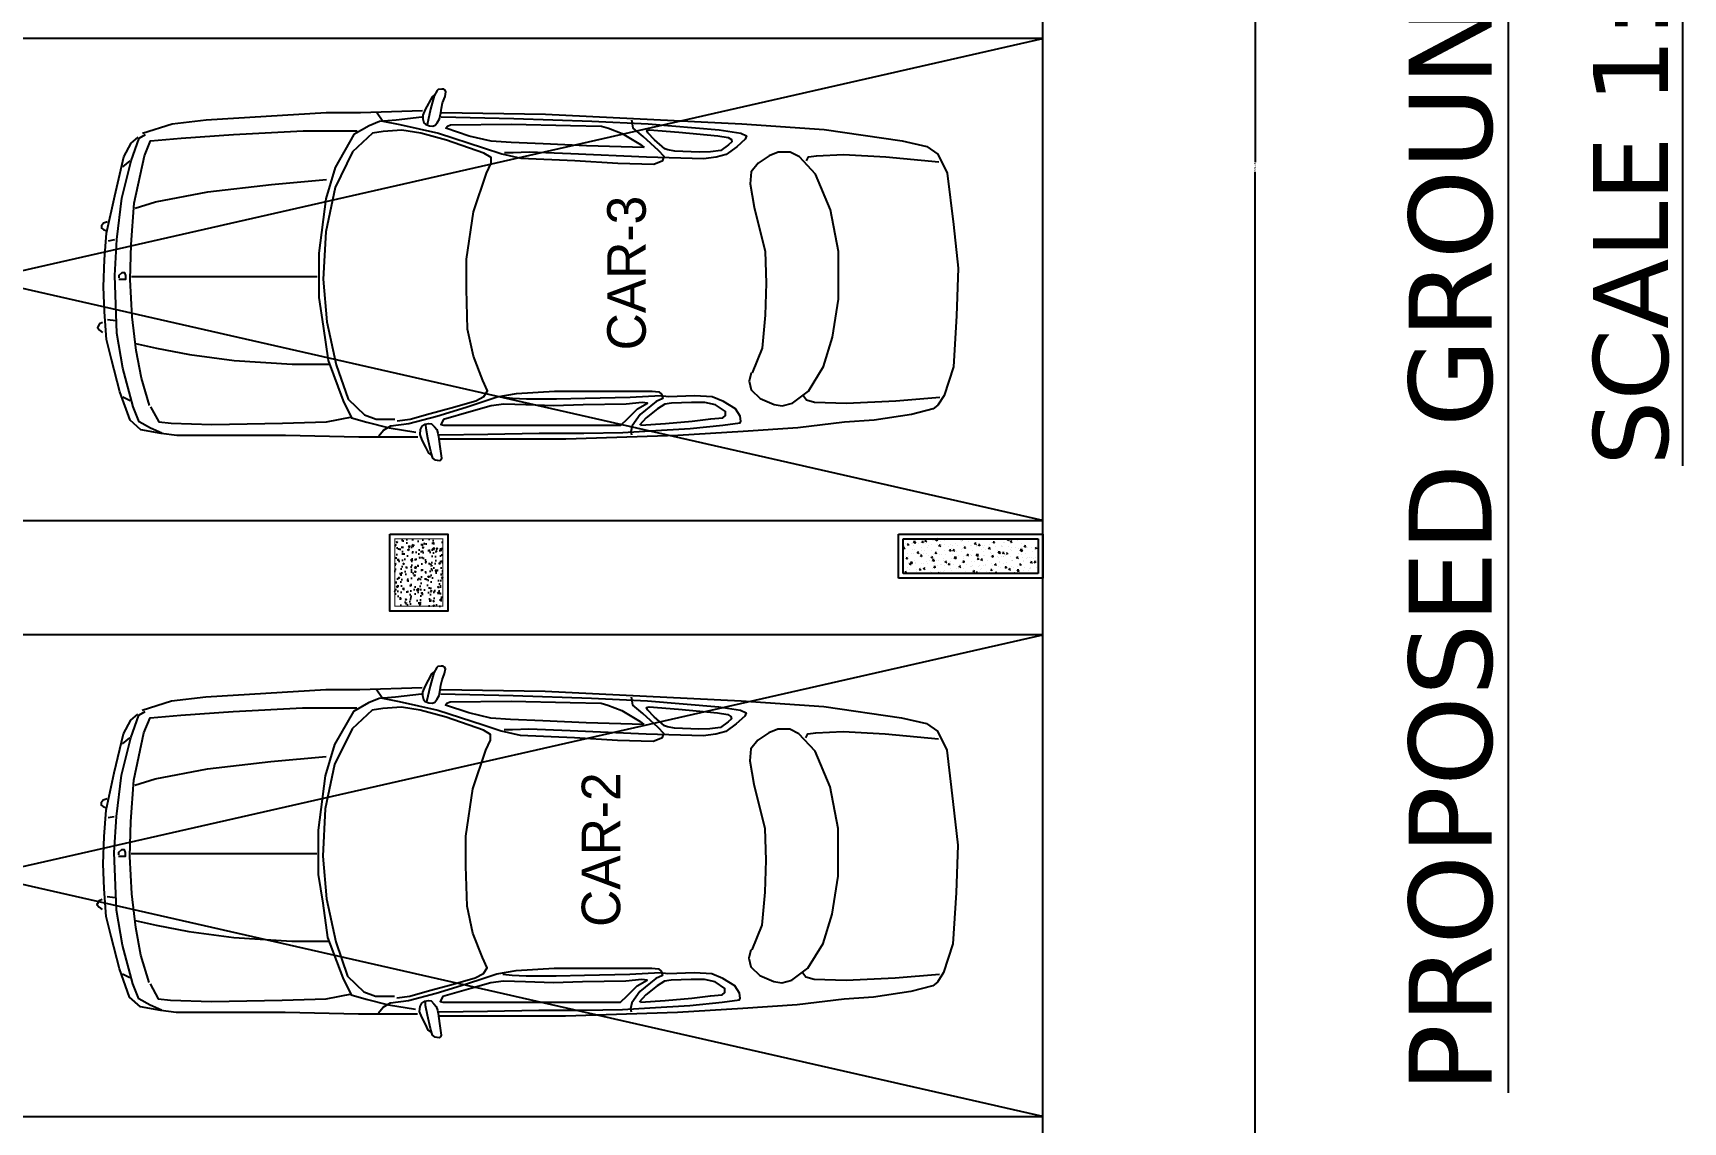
# Model space of a CAD drawing. Header units: inches. Extents: x 182687 to 187672, y -88924 to -84846.
# Drawn here: x 182950.4 to 183285.3, y -87737.4 to -87516.2 of the extents above; entities that cross this region are included whole.
import ezdxf
from ezdxf.enums import TextEntityAlignment as Align

# ---------------------------------------------------------------- set-up
doc = ezdxf.new("R2010")
doc.units = ezdxf.units.IN
doc.header["$MEASUREMENT"] = 0
doc.header["$PDMODE"] = 97
doc.styles.add('DimText', font='arial.ttf')
doc.styles.add('HemBha', font='GOTHIC.TTF')
doc.styles.get("Standard").update_dxf_attribs({"font": 'arial.ttf'})
doc.dimstyles.new('RECORDED', dxfattribs={"dimtxt": 0.23, "dimasz": 0.2, "dimexe": 0.15, "dimexo": 0.3, "dimgap": 0.15, "dimtad": 0, "dimrnd": 0.005, "dimzin": 0, "dimdsep": 46, "dimtxsty": 'DimText', "dimblk1": 'ARCHTICK', "dimblk2": 'ARCHTICK', "dimsah": 1, "dimcen": 0.2, "dimdle": 0.1, "dimadec": 0, "dimazin": 0, "dimtfac": 1, "dimtofl": 0, "dimtmove": 0, "dimatfit": 3, "dimfxl": 300, "dimtolj": 1, "dimtzin": 0, "dimarcsym": 0})

# ---------------------------------------------------------------- blocks, each defined once
blk = doc.blocks.new('CHDE03PL')
at = {"color": 0, "linetype": 'ByBlock'}
for points in [[(-1.7592, 0.9782), (-1.7431, 0.9665), (-1.7279, 0.9349), (-1.7086, 0.8964), (-1.6964, 0.8673), (-1.6991, 0.8405), (-1.7077, 0.8219), (-1.725, 0.8114), (-1.744, 0.8067), (-1.7583, 0.8092), (-1.7735, 0.8245), (-1.786, 0.8405), (-1.7928, 0.8594), (-1.7955, 0.8779), (-1.8032, 0.9313), (-1.8118, 0.9931), (-1.8089, 1.0025), (-1.8032, 1.0072), (-1.7907, 1.0061), (-1.7794, 1.0036), (-1.766, 0.9931), (-1.7621, 0.9825), (-1.7544, 0.9582), (-1.7392, 0.8859), (-1.7288, 0.8346), (-1.7279, 0.8125)], [(-1.8107, -0.8633), (-2.3707, -0.8532), (-3.4234, -0.8019), (-3.8665, -0.7714), (-4.2843, -0.7104), (-4.4179, -0.6795), (-4.4765, -0.6388), (-4.5265, -0.5367), (-4.5598, -0.2613), (-4.5851, -0.0265), (-4.5768, 0.2286), (-4.5598, 0.504), (-4.5098, 0.657), (-4.4765, 0.7082), (-4.4512, 0.7285), (-4.3343, 0.7591), (-4.1337, 0.7896), (-3.9751, 0.8001), (-3.7243, 0.8306), (-3.4318, 0.851), (-3.0809, 0.8713), (-2.4793, 0.8917), (-1.9362, 0.8917), (-1.8023, 0.8917)], [(-1.8005, 0.8688), (-2.0612, 0.8644), (-2.3361, 0.8601), (-2.5754, 0.8601), (-2.7861, 0.8557), (-2.9325, 0.847), (-3.1467, 0.8339), (-3.3217, 0.8165), (-3.4145, 0.8034), (-3.4181, 0.7947), (-3.4145, 0.7685), (-3.3895, 0.7293), (-3.3252, 0.69), (-3.2645, 0.6639), (-3.1717, 0.6595), (-3.0289, 0.6639), (-2.9896, 0.6595), (-2.8253, 0.6682), (-2.5825, 0.6726), (-2.429, 0.6769), (-2.2683, 0.6769), (-2.1933, 0.6726), (-2.1433, 0.6682)], [(-2.8825, 0.8165), (-3.0146, 0.8078), (-3.1574, 0.7947), (-3.2574, 0.7816), (-3.3217, 0.7772), (-3.3359, 0.7641), (-3.3359, 0.7423), (-3.2824, 0.7075), (-3.2252, 0.6944), (-3.1538, 0.6944), (-3.0467, 0.6987), (-3.011, 0.7031), (-2.9717, 0.7293), (-2.911, 0.7772), (-2.8753, 0.8165)], [(-1.4756, 0.8732), (-1.5006, 0.8426), (-1.5399, 0.8208), (-1.6363, 0.8078), (-1.7863, 0.7685), (-1.9434, 0.7205), (-2.0469, 0.6857), (-2.1112, 0.6639), (-2.2147, 0.6464), (-2.4183, 0.6333), (-2.7682, 0.6333), (-2.9432, 0.6333), (-2.9789, 0.6377), (-2.9932, 0.6508), (-3.0003, 0.6726), (-2.9646, 0.69), (-2.8789, 0.7598), (-2.836, 0.8208), (-2.8289, 0.8514), (-2.8325, 0.8688)], [(-2.7753, 0.8165), (-2.811, 0.7816), (-2.8646, 0.7293), (-2.9182, 0.6987), (-2.8896, 0.6944), (-2.8039, 0.7031), (-2.5718, 0.7075), (-2.4147, 0.7118), (-2.2647, 0.7075), (-2.1469, 0.7031), (-2.079, 0.7118), (-1.9719, 0.7423), (-1.822, 0.786), (-1.8077, 0.8121), (-1.822, 0.8165), (-1.8827, 0.8165), (-2.0826, 0.8165), (-2.4397, 0.8165), (-2.6789, 0.8165), (-2.7753, 0.8165)], [(-1.7062, -0.8368), (-1.5678, -0.8216), (-1.4798, -0.8139), (-1.4229, -0.7907), (-1.3411, -0.7445), (-1.2405, -0.5679), (-1.1902, -0.3986), (-1.1524, -0.1068), (-1.1524, 0.1315), (-1.1774, 0.2852), (-1.2027, 0.4698), (-1.2846, 0.6849), (-1.3286, 0.7772), (-1.4104, 0.8001), (-1.5301, 0.831), (-1.6747, 0.8539)], [(-1.6854, 0.8815), (-1.3679, 0.8815), (-0.9751, 0.8713), (-0.4987, 0.8713), (-0.3901, 0.8713), (-0.3068, 0.8612), (-0.1979, 0.8408), (-0.1396, 0.7896), (-0.0851, 0.6377), (-0.0411, 0.4633), (-0.0137, 0.3557), (-0.0027, 0.2082), (0.0027, 0.0738), (-0.0027, -0.0738), (-0.0137, -0.2147), (-0.0577, -0.416), (-0.1071, -0.6239), (-0.1455, -0.6977), (-0.1839, -0.7311)], [(-0.25, 0.718), (-0.294, 0.7987), (-0.3597, 0.8052), (-0.5796, 0.8121), (-0.9587, 0.8052), (-1.195, 0.7987), (-1.3325, 0.7718)], [(-0.3104, 0.859), (-0.25, 0.8321), (-0.1895, 0.7987), (-0.1565, 0.718), (-0.1015, 0.5102), (-0.0687, 0.3223), (-0.0577, 0.0134), (-0.0687, -0.181), (-0.0961, -0.4026), (-0.1455, -0.6039), (-0.1895, -0.7245), (-0.2226, -0.7445)], [(-3.4743, 0.5345), (-3.4636, 0.5807), (-3.4743, 0.6268), (-3.5228, 0.6729), (-3.5984, 0.7056), (-3.6412, 0.7122), (-3.6954, 0.6991), (-3.7814, 0.6333), (-3.8623, 0.5018), (-3.9108, 0.3437), (-3.9433, 0.1395), (-3.9433, -0.117), (-3.9001, -0.3408), (-3.8192, -0.5316), (-3.7329, -0.6239), (-3.6844, -0.6501), (-3.6198, -0.6501), (-3.5713, -0.6304), (-3.5121, -0.5908), (-3.4743, -0.5447), (-3.469, -0.4789), (-3.4904, -0.3539), (-3.5496, -0.117), (-3.5552, 0.0541), (-3.5496, 0.2253), (-3.5335, 0.403), (-3.4797, 0.5345)], [(-1.5741, 0.7925), (-1.6434, 0.7849), (-1.7502, 0.754), (-1.8636, 0.7235), (-1.9957, 0.6849), (-2.0398, 0.6617), (-2.0588, 0.6312), (-2.0335, 0.5774), (-1.9832, 0.4466), (-1.9517, 0.3005), (-1.9454, 0.0854), (-1.9454, -0.0759), (-1.9832, -0.3296), (-2.0526, -0.537), (-2.0776, -0.5908), (-2.0776, -0.6217), (-2.0398, -0.6446), (-1.8383, -0.714), (-1.7, -0.7522), (-1.5994, -0.7678), (-1.4985, -0.7598), (-1.442, -0.7522), (-1.3349, -0.6522), (-1.2405, -0.4604), (-1.1902, -0.222), (-1.1774, 0.0316), (-1.1965, 0.2623), (-1.2468, 0.4927), (-1.3099, 0.6773), (-1.3979, 0.7616), (-1.4607, 0.7849), (-1.5301, 0.7849), (-1.5616, 0.7849)], [(-0.2446, 0.7115), (-0.2006, 0.5636), (-0.1732, 0.416), (-0.1512, 0.2351), (-0.1402, 0.0338), (-0.1455, -0.1541), (-0.1622, -0.3757), (-0.2169, -0.6304), (-0.25, -0.7111), (-0.4148, -0.7245), (-0.6951, -0.7445), (-1.0688, -0.7649), (-1.2941, -0.7649), (-1.3598, -0.7649)], [(-3.7546, 0.6595), (-3.7707, 0.6795), (-3.8138, 0.6926), (-3.9864, 0.6991), (-4.2503, 0.686), (-4.4875, 0.666)], [(-0.1015, 0.6642), (-0.1402, 0.6846)], [(-0.1693, 0.3775), (-0.2818, 0.4037), (-0.4585, 0.4364), (-0.6996, 0.4691), (-1.0102, 0.4887), (-1.2137, 0.4887)], [(0.008, 0.2656), (0.0244, 0.2722), (0.0354, 0.2921), (0.0244, 0.3056), (0.008, 0.319)], [(-0.019, 0.2485), (-0.0631, 0.2551)], [(-0.1479, 0.0178), (-1.1441, 0.0178)], [(-0.0794, 0.0323), (-0.1068, 0.0323), (-0.1178, 0.0323), (-0.1178, 0.012), (-0.1125, -0.0015), (-0.0961, -0.0015), (-0.0794, 0.012), (-0.0794, 0.0254)], [(-0.0247, -0.1744), (-0.0577, -0.181)], [(-0.019, -0.2751), (0.0027, -0.2682), (0.0137, -0.2547), (0.0137, -0.2413), (0.0027, -0.2347), (-0.0137, -0.2278)], [(-0.1675, -0.3488), (-0.2773, -0.3823), (-0.5576, -0.436), (-0.8983, -0.4764), (-1.195, -0.5033)], [(-3.7707, -0.6039), (-3.7814, -0.6239), (-3.8245, -0.6304), (-3.97, -0.637), (-4.1965, -0.6239), (-4.4821, -0.5974)], [(-1.8104, -0.8394), (-2.1996, -0.8303), (-2.6185, -0.8165), (-2.9208, -0.8027), (-3.3023, -0.7703), (-3.4193, -0.7518), (-3.4496, -0.738), (-3.4419, -0.7195), (-3.3966, -0.678), (-3.3401, -0.6366), (-3.2871, -0.6228), (-3.219, -0.6134), (-2.9131, -0.6228), (-2.5055, -0.641), (-2.2826, -0.6504), (-2.1957, -0.6457), (-2.1505, -0.6457)], [(-1.4631, -0.867), (-1.497, -0.8165), (-1.5875, -0.7979), (-1.7952, -0.7518), (-2.0371, -0.6733), (-2.1353, -0.641), (-2.2371, -0.6181), (-2.5281, -0.6043), (-2.7584, -0.5905), (-2.9509, -0.5857), (-3, -0.6043), (-3.0077, -0.6272), (-2.9774, -0.6595), (-2.8944, -0.7333), (-2.8414, -0.7794), (-2.8378, -0.8027), (-2.834, -0.8208)], [(-0.1015, -0.5701), (-0.1402, -0.6039)], [(-1.7741, -0.9571), (-1.761, -0.9473), (-1.7238, -0.8782), (-1.7113, -0.8492), (-1.7122, -0.8296), (-1.7166, -0.8081), (-1.7273, -0.7983), (-1.7467, -0.7907), (-1.766, -0.7885), (-1.7785, -0.7939), (-1.7892, -0.8081), (-1.8014, -0.8296), (-1.8077, -0.8601), (-1.8112, -0.8859), (-1.8175, -0.9139), (-1.8306, -0.9495), (-1.8359, -0.9734), (-1.8306, -0.9833), (-1.8237, -0.9883), (-1.813, -0.9883), (-1.7946, -0.9862), (-1.7883, -0.98), (-1.7732, -0.9516), (-1.7529, -0.8804), (-1.7342, -0.7961)], [(-0.2065, -0.7511), (-0.3651, -0.8019), (-0.549, -0.8227), (-1.1923, -0.8633), (-1.3762, -0.8633), (-1.7104, -0.8735)]]:
    blk.add_lwpolyline(points, dxfattribs=at)
for points in [[(-3.0107, -0.6679), (-2.9554, -0.7158), (-2.9194, -0.7536), (-2.9146, -0.7656), (-2.9292, -0.7696), (-3.0857, -0.7576), (-3.2961, -0.7376), (-3.3514, -0.7278), (-3.3678, -0.7176), (-3.3711, -0.7056), (-3.3529, -0.6897), (-3.3121, -0.658), (-3.2553, -0.6519), (-3.1949, -0.6501), (-3.0646, -0.6559), (-3.0271, -0.662)], [(-2.8997, -0.674), (-2.59, -0.6838), (-2.3576, -0.6944), (-2.185, -0.7017), (-2.0788, -0.7086), (-1.9612, -0.7365), (-1.8348, -0.7787), (-1.8434, -0.7892), (-1.8606, -0.7961), (-2.188, -0.7998), (-2.504, -0.7929), (-2.6706, -0.7892), (-2.7078, -0.7787), (-2.7825, -0.7507), (-2.8801, -0.6911)]]:
    blk.add_lwpolyline(points, close=True, dxfattribs=at)
blk = doc.blocks.new('_ArchTick')
at = {"color": 0, "linetype": 'ByBlock', "const_width": 0.15}
blk.add_lwpolyline([(-0.5, -0.5), (0.5, 0.5)], dxfattribs=at)
blk = doc.blocks.new('*D33')
at = {"color": 0, "lineweight": -2, "transparency": 16777216}
for p, q in [((183149.83, -87162.7), (183198.59, -87162.7)), ((183198.44, -87162.6), (183198.44, -87542.46)), ((183198.44, -87924.28), (183198.44, -87544.42)), ((183155.7, -87924.18), (183198.59, -87924.18))]:
    blk.add_line(p, q, dxfattribs=at)
at = {"layer": 'Defpoints', "color": 0, "transparency": 16777216}
for p in [(183149.53, -87162.7), (183155.4, -87924.18), (183198.44, -87924.18)]:
    blk.add_point(p, dxfattribs=at)
at = {"color": 0, "lineweight": -2, "transparency": 16777216, "xscale": 0.2000000029802322, "yscale": 0.2000000029802322, "zscale": 0.2000000029802322}
for p, rotation in [((183198.44, -87162.7), 90), ((183198.44, -87924.18), 270)]:
    blk.add_blockref('_ArchTick', p, dxfattribs=dict(at, rotation=rotation))
at = {"color": 0, "transparency": 16777216, "insert": (183198.44, -87543.44), "char_height": 0.23, "attachment_point": 5, "rotation": 90, "style": 'DimText'}
blk.add_mtext('\\A1;{\\H1.7391x;761.48}', dxfattribs=at)

msp = doc.modelspace()

# ---------------------------------------------------------------- hatches: boundary and pattern name
h = msp.add_hatch()
h.set_pattern_fill('AR-CONC', color=256, scale=0.391304, style=0)
h.set_pattern_definition([(50, (182756.4782, -87443.4463), (2.80667, -0.245552), [0.293478, -3.22826]), (355, (182756.4782, -87443.4463), (-0.54294, 2.94336), [0.234783, -2.582609]), (100.4514, (182756.712, -87443.4667), (2.26373, 2.697809), [0.249418, -2.7436]), (46.1842, (182756.4782, -87442.6637), (4.17616, -0.647684), [0.44022, -4.84239]), (96.6356, (182756.8262, -87442.7176), (3.657373, 3.81177), [0.37413, -4.1154]), (351.1842, (182756.478, -87442.6637), (3.657373, 3.81177), [0.352174, -3.873913]), (21, (182756.8695, -87442.8593), (2.335723, -1.575465), [0.293478, -3.22826]), (326, (182756.8695, -87442.8593), (0.952103, 2.837544), [0.234783, -2.582609]), (71.4514, (182757.0642, -87442.9906), (3.287827, 1.262078), [0.249418, -2.7436]), (37.5, (182756.4782, -87443.4463), (0.047582, 1.302628), [0, -2.551304, 0, -2.621739, 0, -2.592391]), (7.5, (182756.4782, -87443.4463), (1.0294025, 1.54335), [0, -1.4947826, 0, -2.492609, 0, -0.9880435]), (327.5, (182755.6056, -87443.4463), (2.0888704, -0.0882582), [0, -0.978261, 0, -3.052174, 0, -4.05]), (317.5, (182755.2143, -87443.4463), (2.282033, 0.391715), [0, -1.271739, 0, -2.026957, 0, -2.876087])])
h.paths.add_polyline_path([(183023.82, -87618.965), (183033.602, -87618.965), (183033.602, -87632.661), (183023.82, -87632.661)])

# ---------------------------------------------------------------- linework, layer by layer
for p, q in [((183126.048, -87626.987), (183126.048, -87617.987)), ((183126.048, -87617.987), (183155.396, -87617.987)), ((183127.026, -87626.009), (183127.026, -87618.965)), ((183127.026, -87618.965), (183154.417, -87618.965)), ((183154.417, -87618.965), (183154.417, -87626.009)), ((183155.396, -87617.987), (183155.396, -87626.987)), ((183155.396, -87626.987), (183126.048, -87626.987)), ((183154.417, -87626.009), (183127.026, -87626.009))]:
    msp.add_line(p, q)
at = {"linetype": 'Continuous'}
for p, q in [((183127.168, -87620.317), (183127.168, -87620.317)), ((183127.25, -87620.355), (183127.25, -87620.355)), ((183127.57, -87619.842), (183127.57, -87619.842)), ((183127.614, -87619.202), (183127.614, -87619.202)), ((183127.743, -87620.182), (183127.743, -87620.182)), ((183128.113, -87620.068), (183127.868, -87620.114)), ((183128.092, -87620.302), (183127.868, -87620.114)), ((183128.092, -87620.302), (183128.113, -87620.068)), ((183128.802, -87619.87), (183128.802, -87619.87)), ((183128.873, -87619.889), (183128.873, -87619.889)), ((183129.495, -87619.554), (183129.123, -87619.598)), ((183129.441, -87619.902), (183129.123, -87619.597)), ((183129.157, -87620.232), (183129.157, -87620.232)), ((183129.441, -87619.902), (183129.495, -87619.554)), ((183130.176, -87619.937), (183130.176, -87619.937)), ((183130.505, -87619.779), (183130.505, -87619.779)), ((183131.056, -87619.525), (183130.811, -87619.571)), ((183131.036, -87619.759), (183130.811, -87619.571)), ((183130.872, -87618.984), (183130.872, -87618.984)), ((183131.036, -87619.759), (183131.056, -87619.525)), ((183131.327, -87619.807), (183131.327, -87619.807)), ((183131.478, -87619.984), (183131.478, -87619.984)), ((183131.606, -87619.59), (183131.501, -87619.316)), ((183131.738, -87619.396), (183131.501, -87619.316)), ((183131.606, -87619.59), (183131.738, -87619.396)), ((183132.123, -87620.329), (183132.123, -87620.329)), ((183132.781, -87620.032), (183132.781, -87620.032)), ((183132.879, -87619.322), (183132.879, -87619.322)), ((183133.267, -87619.366), (183133.267, -87619.366)), ((183133.955, -87619.035), (183133.583, -87619.079)), ((183133.9, -87619.383), (183133.583, -87619.079)), ((183134, -87618.982), (183133.754, -87619.028)), ((183133.979, -87619.216), (183133.754, -87619.028)), ((183133.901, -87619.384), (183133.955, -87619.035)), ((183133.979, -87619.216), (183134, -87618.982)), ((183134.083, -87620.08), (183134.083, -87620.08)), ((183134.444, -87620.542), (183134.339, -87620.268)), ((183134.575, -87620.348), (183134.339, -87620.268)), ((183134.444, -87620.542), (183134.575, -87620.348)), ((183134.681, -87619.416), (183134.681, -87619.416)), ((183134.81, -87620.396), (183134.81, -87620.396)), ((183134.878, -87620.084), (183134.878, -87620.084)), ((183135.386, -87620.127), (183135.386, -87620.127)), ((183135.404, -87619.259), (183135.404, -87619.259)), ((183135.827, -87618.996), (183135.827, -87618.996)), ((183136.224, -87620.446), (183136.224, -87620.446)), ((183136.689, -87620.175), (183136.689, -87620.175)), ((183137.078, -87620.34), (183137.078, -87620.34)), ((183137.573, -87619.993), (183137.573, -87619.993)), ((183137.991, -87620.222), (183137.991, -87620.222)), ((183138.857, -87619.159), (183138.783, -87618.965)), ((183138.857, -87619.159), (183138.987, -87618.965)), ((183138.955, -87619.535), (183138.955, -87619.535)), ((183139.294, -87620.27), (183139.294, -87620.27)), ((183140.334, -87619.581), (183140.334, -87619.581)), ((183140.597, -87620.317), (183140.597, -87620.317)), ((183140.782, -87619.007), (183140.782, -87619.007)), ((183140.944, -87620.314), (183140.944, -87620.314)), ((183141.694, -87620.111), (183141.589, -87619.837)), ((183141.826, -87619.916), (183141.589, -87619.837)), ((183141.694, -87620.111), (183141.826, -87619.916)), ((183141.748, -87619.63), (183141.748, -87619.63)), ((183141.899, -87620.365), (183141.899, -87620.365)), ((183142.033, -87620.352), (183142.033, -87620.352)), ((183142.584, -87620.16), (183142.339, -87620.206)), ((183142.564, -87620.394), (183142.339, -87620.206)), ((183142.564, -87620.394), (183142.584, -87620.16)), ((183143.032, -87618.987), (183143.032, -87618.987)), ((183143.097, -87619.178), (183143.097, -87619.178)), ((183143.202, -87620.413), (183143.202, -87620.413)), ((183143.47, -87620.251), (183143.47, -87620.251)), ((183144.505, -87620.46), (183144.505, -87620.46)), ((183144.64, -87620.207), (183144.64, -87620.207)), ((183145.021, -87619.765), (183145.021, -87619.765)), ((183145.527, -87619.617), (183145.282, -87619.663)), ((183145.507, -87619.851), (183145.282, -87619.663)), ((183145.507, -87619.851), (183145.527, -87619.617)), ((183145.737, -87619.019), (183145.737, -87619.019)), ((183146.988, -87620.363), (183146.988, -87620.363)), ((183147.401, -87619.795), (183147.401, -87619.795)), ((183147.546, -87619.702), (183147.546, -87619.702)), ((183148.471, -87619.074), (183148.226, -87619.12)), ((183148.45, -87619.308), (183148.226, -87619.12)), ((183148.45, -87619.308), (183148.471, -87619.074)), ((183148.816, -87619.845), (183148.816, -87619.845)), ((183148.945, -87619.679), (183148.84, -87619.405)), ((183149.076, -87619.485), (183148.84, -87619.405)), ((183148.945, -87619.679), (183149.076, -87619.485)), ((183149.098, -87619.217), (183149.098, -87619.217)), ((183150.164, -87619.392), (183150.164, -87619.392)), ((183150.692, -87619.031), (183150.692, -87619.031)), ((183151.098, -87619.979), (183151.098, -87619.979)), ((183151.623, -87619.154), (183151.623, -87619.154)), ((183151.783, -87620.631), (183151.677, -87620.357)), ((183151.914, -87620.437), (183151.677, -87620.357)), ((183151.707, -87620.421), (183151.707, -87620.421)), ((183151.783, -87620.631), (183151.914, -87620.437)), ((183151.943, -87620.375), (183151.943, -87620.375)), ((183152.925, -87618.98), (183152.925, -87618.98)), ((183154.34, -87619.029), (183154.34, -87619.029)), ((183127.193, -87620.974), (183127.088, -87620.7)), ((183127.325, -87620.779), (183127.088, -87620.7)), ((183127.162, -87622.444), (183127.162, -87622.444)), ((183127.193, -87620.974), (183127.325, -87620.779)), ((183127.56, -87622.599), (183127.56, -87622.599)), ((183127.867, -87622.875), (183127.622, -87622.92)), ((183127.847, -87623.109), (183127.622, -87622.92)), ((183127.847, -87623.109), (183127.867, -87622.875)), ((183127.864, -87621.874), (183127.864, -87621.874)), ((183128.068, -87622.653), (183128.068, -87622.653)), ((183128.114, -87623.85), (183128.114, -87623.85)), ((183128.847, -87623.73), (183128.476, -87623.774)), ((183128.793, -87624.078), (183128.476, -87623.774)), ((183128.714, -87621.959), (183128.714, -87621.959)), ((183128.793, -87624.078), (183128.847, -87623.73)), ((183128.929, -87621.105), (183128.929, -87621.105)), ((183129.166, -87621.922), (183129.166, -87621.922)), ((183129.286, -87621.211), (183129.286, -87621.211)), ((183129.321, -87623.387), (183129.321, -87623.387)), ((183129.611, -87623.682), (183129.611, -87623.682)), ((183130.031, -87621.926), (183129.926, -87621.652)), ((183130.162, -87621.731), (183129.926, -87621.652)), ((183130.031, -87621.926), (183130.162, -87621.731)), ((183130.469, -87621.969), (183130.469, -87621.969)), ((183130.811, -87622.332), (183130.565, -87622.377)), ((183130.79, -87622.566), (183130.565, -87622.377)), ((183130.7, -87621.261), (183130.7, -87621.261)), ((183130.713, -87622.721), (183130.713, -87622.721)), ((183130.79, -87622.566), (183130.811, -87622.332)), ((183130.802, -87620.632), (183130.802, -87620.632)), ((183130.829, -87622.241), (183130.829, -87622.241)), ((183131.239, -87621.896), (183131.239, -87621.896)), ((183131.264, -87621.266), (183131.264, -87621.266)), ((183131.656, -87623.548), (183131.656, -87623.548)), ((183131.772, -87622.017), (183131.772, -87622.017)), ((183132.049, -87620.808), (183132.049, -87620.808)), ((183132.244, -87622.29), (183132.244, -87622.29)), ((183132.373, -87623.27), (183132.373, -87623.27)), ((183132.515, -87622.611), (183132.515, -87622.611)), ((183132.702, -87623.499), (183132.702, -87623.499)), ((183132.868, -87622.878), (183132.763, -87622.604)), ((183133, -87622.683), (183132.763, -87622.604)), ((183132.791, -87621.41), (183132.791, -87621.41)), ((183132.868, -87622.878), (183133, -87622.683)), ((183133.307, -87623.212), (183132.935, -87623.255)), ((183133.253, -87623.56), (183132.935, -87623.255)), ((183133.074, -87622.064), (183133.074, -87622.064)), ((183133.253, -87623.56), (183133.307, -87623.212)), ((183133.754, -87621.789), (183133.509, -87621.834)), ((183133.734, -87622.023), (183133.509, -87621.834)), ((183133.592, -87621.838), (183133.592, -87621.838)), ((183133.734, -87622.023), (183133.754, -87621.789)), ((183133.787, -87623.32), (183133.787, -87623.32)), ((183133.884, -87621.116), (183133.884, -87621.116)), ((183134.276, -87623.398), (183134.276, -87623.398)), ((183134.377, -87622.112), (183134.377, -87622.112)), ((183134.79, -87622.172), (183134.79, -87622.172)), ((183135.135, -87622.867), (183135.135, -87622.867)), ((183135.228, -87623.436), (183135.228, -87623.436)), ((183135.316, -87621.347), (183135.316, -87621.347)), ((183135.706, -87623.83), (183135.601, -87623.556)), ((183135.837, -87623.636), (183135.601, -87623.556)), ((183135.679, -87622.159), (183135.679, -87622.159)), ((183135.706, -87623.83), (183135.837, -87623.636)), ((183136.219, -87621.278), (183136.219, -87621.278)), ((183136.353, -87621.425), (183136.353, -87621.425)), ((183136.697, -87621.246), (183136.452, -87621.291)), ((183136.677, -87621.48), (183136.452, -87621.291)), ((183136.611, -87623.56), (183136.611, -87623.56)), ((183136.677, -87621.48), (183136.697, -87621.246)), ((183136.779, -87622.951), (183136.779, -87622.951)), ((183136.868, -87620.862), (183136.868, -87620.862)), ((183136.982, -87622.207), (183136.982, -87622.207)), ((183137.281, -87621.494), (183137.176, -87621.221)), ((183137.413, -87621.3), (183137.176, -87621.221)), ((183137.281, -87621.494), (183137.413, -87621.3)), ((183137.766, -87622.693), (183137.395, -87622.736)), ((183137.712, -87623.041), (183137.395, -87622.736)), ((183137.47, -87622.622), (183137.47, -87622.622)), ((183137.712, -87623.041), (183137.766, -87622.693)), ((183137.768, -87621.475), (183137.768, -87621.475)), ((183137.897, -87622.455), (183137.897, -87622.455)), ((183138.285, -87622.255), (183138.285, -87622.255)), ((183138.779, -87623.713), (183138.779, -87623.713)), ((183138.839, -87621.128), (183138.839, -87621.128)), ((183138.867, -87621.624), (183138.867, -87621.624)), ((183139.116, -87621.023), (183139.116, -87621.023)), ((183139.395, -87623.51), (183139.15, -87623.555)), ((183139.375, -87623.744), (183139.15, -87623.555)), ((183139.231, -87623.41), (183139.231, -87623.41)), ((183139.304, -87622.888), (183139.304, -87622.888)), ((183139.311, -87622.505), (183139.311, -87622.505)), ((183139.375, -87623.744), (183139.395, -87623.51)), ((183139.393, -87620.799), (183139.393, -87620.799)), ((183139.641, -87620.703), (183139.395, -87620.748)), ((183139.62, -87620.937), (183139.395, -87620.748)), ((183139.44, -87623.484), (183139.44, -87623.484)), ((183139.587, -87622.302), (183139.587, -87622.302)), ((183139.62, -87620.937), (183139.641, -87620.703)), ((183140.119, -87622.447), (183140.014, -87622.173)), ((183140.25, -87622.252), (183140.014, -87622.173)), ((183140.119, -87622.447), (183140.25, -87622.252)), ((183140.659, -87622.052), (183140.659, -87622.052)), ((183140.855, -87623.534), (183140.855, -87623.534)), ((183140.856, -87622.403), (183140.856, -87622.403)), ((183140.89, -87622.35), (183140.89, -87622.35)), ((183141.174, -87621.289), (183141.174, -87621.289)), ((183141.566, -87623.572), (183141.566, -87623.572)), ((183142.226, -87622.174), (183141.854, -87622.217)), ((183142.172, -87622.522), (183141.854, -87622.217)), ((183141.877, -87620.61), (183141.877, -87620.61)), ((183142.339, -87622.967), (183142.093, -87623.012)), ((183142.318, -87623.201), (183142.093, -87623.012)), ((183142.172, -87622.522), (183142.226, -87622.174)), ((183142.193, -87622.397), (183142.193, -87622.397)), ((183142.203, -87623.081), (183142.203, -87623.081)), ((183142.318, -87623.201), (183142.339, -87622.967)), ((183142.425, -87622.634), (183142.425, -87622.634)), ((183142.956, -87623.399), (183142.851, -87623.125)), ((183143.088, -87623.204), (183142.851, -87623.125)), ((183142.856, -87623.165), (183142.856, -87623.165)), ((183142.944, -87621.076), (183142.944, -87621.076)), ((183142.956, -87623.399), (183143.088, -87623.204)), ((183143.292, -87620.66), (183143.292, -87620.66)), ((183143.381, -87622.34), (183143.381, -87622.34)), ((183143.421, -87621.639), (183143.421, -87621.639)), ((183143.495, -87622.445), (183143.495, -87622.445)), ((183143.794, -87621.139), (183143.794, -87621.139)), ((183144.186, -87623.421), (183144.186, -87623.421)), ((183144.532, -87621.063), (183144.427, -87620.789)), ((183144.663, -87620.868), (183144.427, -87620.789)), ((183144.532, -87621.063), (183144.663, -87620.868)), ((183144.798, -87622.493), (183144.798, -87622.493)), ((183144.835, -87621.689), (183144.835, -87621.689)), ((183144.933, -87621.854), (183144.933, -87621.854)), ((183144.964, -87622.669), (183144.964, -87622.669)), ((183145.282, -87622.424), (183145.037, -87622.469)), ((183145.261, -87622.658), (183145.037, -87622.469)), ((183145.261, -87622.658), (183145.282, -87622.424)), ((183145.807, -87620.508), (183145.807, -87620.508)), ((183146.101, -87622.54), (183146.101, -87622.54)), ((183146.129, -87621.301), (183146.129, -87621.301)), ((183146.183, -87621.237), (183146.183, -87621.237)), ((183146.631, -87622.003), (183146.313, -87621.698)), ((183146.685, -87621.655), (183146.314, -87621.699)), ((183146.378, -87622.719), (183146.378, -87622.719)), ((183146.507, -87623.698), (183146.507, -87623.698)), ((183146.521, -87623.583), (183146.521, -87623.583)), ((183146.631, -87622.003), (183146.685, -87621.655)), ((183146.932, -87622.616), (183146.932, -87622.616)), ((183147.021, -87620.527), (183147.021, -87620.527)), ((183147.11, -87620.555), (183147.11, -87620.555)), ((183147.369, -87622.015), (183147.264, -87621.741)), ((183147.501, -87621.82), (183147.264, -87621.741)), ((183147.369, -87622.015), (183147.501, -87621.82)), ((183147.38, -87622.645), (183147.38, -87622.645)), ((183147.403, -87622.588), (183147.403, -87622.588)), ((183147.458, -87621.791), (183147.458, -87621.791)), ((183147.727, -87622.266), (183147.727, -87622.266)), ((183147.922, -87623.748), (183147.922, -87623.748)), ((183148.225, -87621.881), (183147.98, -87621.926)), ((183148.205, -87622.115), (183147.98, -87621.926)), ((183148.205, -87622.115), (183148.225, -87621.881)), ((183148.412, -87620.603), (183148.412, -87620.603)), ((183148.706, -87622.635), (183148.706, -87622.635)), ((183148.749, -87621.151), (183148.749, -87621.151)), ((183148.922, -87623.395), (183148.922, -87623.395)), ((183148.945, -87620.824), (183148.945, -87620.824)), ((183149.01, -87621.306), (183149.01, -87621.306)), ((183149.141, -87623.433), (183149.141, -87623.433)), ((183149.27, -87623.295), (183149.27, -87623.295)), ((183149.715, -87620.65), (183149.715, -87620.65)), ((183150.008, -87622.683), (183150.008, -87622.683)), ((183150.207, -87622.967), (183150.102, -87622.693)), ((183150.338, -87622.773), (183150.102, -87622.693)), ((183150.207, -87622.967), (183150.338, -87622.773)), ((183150.359, -87620.874), (183150.359, -87620.874)), ((183150.488, -87621.854), (183150.488, -87621.854)), ((183151.145, -87621.137), (183150.773, -87621.18)), ((183151.091, -87621.484), (183150.773, -87621.18)), ((183151.169, -87621.338), (183150.923, -87621.383)), ((183151.148, -87621.572), (183150.923, -87621.383)), ((183151.009, -87622.068), (183151.009, -87622.068)), ((183151.018, -87620.698), (183151.018, -87620.698)), ((183151.084, -87621.313), (183151.084, -87621.313)), ((183151.091, -87621.485), (183151.145, -87621.137)), ((183151.148, -87621.572), (183151.169, -87621.338)), ((183151.311, -87622.73), (183151.311, -87622.73)), ((183151.447, -87623.332), (183151.447, -87623.332)), ((183151.476, -87623.595), (183151.476, -87623.595)), ((183151.535, -87621.243), (183151.535, -87621.243)), ((183151.902, -87621.903), (183151.902, -87621.903)), ((183152.031, -87622.883), (183152.031, -87622.883)), ((183152.32, -87620.746), (183152.32, -87620.746)), ((183152.335, -87622.657), (183152.335, -87622.657)), ((183152.614, -87622.778), (183152.614, -87622.778)), ((183153.045, -87623.919), (183152.939, -87623.645)), ((183153.176, -87623.725), (183152.939, -87623.645)), ((183152.998, -87622.846), (183152.998, -87622.846)), ((183153.045, -87623.919), (183153.176, -87623.725)), ((183153.087, -87620.758), (183153.087, -87620.758)), ((183153.251, -87621.451), (183153.251, -87621.451)), ((183153.446, -87622.933), (183153.446, -87622.933)), ((183153.866, -87623.602), (183153.621, -87623.647)), ((183153.846, -87623.836), (183153.621, -87623.647)), ((183153.623, -87620.793), (183153.623, -87620.793)), ((183153.704, -87621.163), (183153.704, -87621.163)), ((183153.846, -87623.836), (183153.866, -87623.602)), ((183154.112, -87620.795), (183153.867, -87620.84)), ((183154.091, -87621.029), (183153.867, -87620.84)), ((183153.916, -87622.826), (183153.916, -87622.826)), ((183154.091, -87621.029), (183154.112, -87620.795)), ((183154.096, -87623.445), (183154.096, -87623.445)), ((183127.074, -87624.533), (183127.074, -87624.533)), ((183127.087, -87625.812), (183127.087, -87625.812)), ((183127.092, -87625.819), (183127.092, -87625.819)), ((183127.622, -87625.682), (183127.376, -87625.727)), ((183127.601, -87625.916), (183127.376, -87625.727)), ((183127.601, -87625.916), (183127.622, -87625.682)), ((183127.951, -87624.881), (183127.951, -87624.881)), ((183128.263, -87624.135), (183128.263, -87624.135)), ((183128.455, -87624.262), (183128.35, -87623.988)), ((183128.587, -87624.067), (183128.35, -87623.988)), ((183128.39, -87625.86), (183128.39, -87625.86)), ((183128.392, -87625.115), (183128.392, -87625.115)), ((183128.455, -87624.262), (183128.587, -87624.067)), ((183128.626, -87624.048), (183128.626, -87624.048)), ((183129.417, -87623.898), (183129.417, -87623.898)), ((183129.692, -87625.907), (183129.692, -87625.907)), ((183129.713, -87625.669), (183129.713, -87625.669)), ((183129.807, -87625.164), (183129.807, -87625.164)), ((183130.565, -87625.139), (183130.32, -87625.184)), ((183130.545, -87625.373), (183130.32, -87625.184)), ((183130.545, -87625.373), (183130.565, -87625.139)), ((183130.625, -87624.81), (183130.625, -87624.81)), ((183130.719, -87623.946), (183130.719, -87623.946)), ((183130.995, -87625.955), (183130.995, -87625.955)), ((183131.151, -87623.985), (183131.151, -87623.985)), ((183131.155, -87624.712), (183131.155, -87624.712)), ((183131.293, -87625.214), (183131.188, -87624.94)), ((183131.424, -87625.019), (183131.188, -87624.94)), ((183131.293, -87625.214), (183131.424, -87625.019)), ((183132.022, -87623.993), (183132.022, -87623.993)), ((183132.047, -87625.83), (183132.047, -87625.83)), ((183132.298, -87626.002), (183132.298, -87626.002)), ((183132.614, -87625.588), (183132.614, -87625.588)), ((183132.698, -87625.741), (183132.698, -87625.741)), ((183132.907, -87624.893), (183132.907, -87624.893)), ((183133.508, -87624.596), (183133.263, -87624.641)), ((183133.488, -87624.83), (183133.263, -87624.641)), ((183133.325, -87624.041), (183133.325, -87624.041)), ((183133.488, -87624.83), (183133.508, -87624.596)), ((183133.916, -87624.299), (183133.916, -87624.299)), ((183134.07, -87626.009), (183134.025, -87625.892)), ((183134.262, -87625.971), (183134.025, -87625.892)), ((183134.236, -87626.009), (183134.262, -87625.971)), ((183134.627, -87624.088), (183134.627, -87624.088)), ((183134.668, -87625.68), (183134.668, -87625.68)), ((183134.702, -87624.261), (183134.702, -87624.261)), ((183135.139, -87625.525), (183135.139, -87625.525)), ((183135.331, -87624.349), (183135.331, -87624.349)), ((183135.459, -87625.329), (183135.459, -87625.329)), ((183135.93, -87624.136), (183135.93, -87624.136)), ((183136.452, -87624.053), (183136.207, -87624.098)), ((183136.431, -87624.287), (183136.207, -87624.098)), ((183136.431, -87624.287), (183136.452, -87624.053)), ((183136.679, -87623.897), (183136.679, -87623.897)), ((183136.691, -87625.04), (183136.691, -87625.04)), ((183136.874, -87625.379), (183136.874, -87625.379)), ((183137.002, -87625.842), (183137.002, -87625.842)), ((183137.233, -87624.184), (183137.233, -87624.184)), ((183137.862, -87624.904), (183137.862, -87624.904)), ((183138.222, -87624.926), (183138.222, -87624.926)), ((183138.543, -87624.782), (183138.438, -87624.508)), ((183138.675, -87624.588), (183138.438, -87624.508)), ((183138.535, -87624.231), (183138.535, -87624.231)), ((183138.543, -87624.782), (183138.675, -87624.588)), ((183138.691, -87625.802), (183138.691, -87625.802)), ((183139.216, -87624.977), (183139.216, -87624.977)), ((183139.623, -87625.692), (183139.623, -87625.692)), ((183139.765, -87625.955), (183139.765, -87625.955)), ((183139.838, -87624.279), (183139.838, -87624.279)), ((183140.768, -87624.491), (183140.768, -87624.491)), ((183140.983, -87624.513), (183140.983, -87624.513)), ((183141.141, -87624.326), (183141.141, -87624.326)), ((183141.381, -87625.734), (183141.276, -87625.46)), ((183141.512, -87625.54), (183141.276, -87625.46)), ((183141.381, -87625.734), (183141.512, -87625.54)), ((183142.093, -87625.774), (183141.848, -87625.819)), ((183142.073, -87626.007), (183141.848, -87625.819)), ((183141.957, -87625.854), (183141.957, -87625.854)), ((183142.073, -87626.007), (183142.093, -87625.774)), ((183142.398, -87624.563), (183142.398, -87624.563)), ((183142.443, -87624.374), (183142.443, -87624.374)), ((183142.527, -87625.543), (183142.527, -87625.543)), ((183142.767, -87625.253), (183142.767, -87625.253)), ((183142.817, -87624.916), (183142.817, -87624.916)), ((183143.293, -87624.428), (183143.293, -87624.428)), ((183143.746, -87624.111), (183143.746, -87624.111)), ((183143.746, -87624.421), (183143.746, -87624.421)), ((183143.941, -87625.593), (183143.941, -87625.593)), ((183144.578, -87625.704), (183144.578, -87625.704)), ((183145.036, -87625.231), (183144.791, -87625.276)), ((183145.016, -87625.465), (183144.791, -87625.276)), ((183144.845, -87623.943), (183144.845, -87623.943)), ((183145.016, -87625.465), (183145.036, -87625.231)), ((183145.048, -87624.469), (183145.048, -87624.469)), ((183145.289, -87625.14), (183145.289, -87625.14)), ((183146.038, -87625.831), (183145.666, -87625.875)), ((183145.806, -87626.009), (183145.666, -87625.875)), ((183145.794, -87624.351), (183145.689, -87624.077)), ((183145.925, -87624.156), (183145.689, -87624.077)), ((183145.794, -87624.351), (183145.925, -87624.156)), ((183146.01, -87626.009), (183146.038, -87625.831)), ((183146.351, -87624.517), (183146.351, -87624.517)), ((183146.844, -87624.705), (183146.844, -87624.705)), ((183146.913, -87625.865), (183146.913, -87625.865)), ((183147.282, -87625.969), (183147.282, -87625.969)), ((183147.37, -87623.88), (183147.37, -87623.88)), ((183147.654, -87624.564), (183147.654, -87624.564)), ((183147.98, -87624.688), (183147.734, -87624.733)), ((183147.959, -87624.922), (183147.734, -87624.733)), ((183147.772, -87624.927), (183147.772, -87624.927)), ((183147.959, -87624.922), (183147.98, -87624.688)), ((183148.051, -87624.728), (183148.051, -87624.728)), ((183148.632, -87625.303), (183148.526, -87625.029)), ((183148.763, -87625.108), (183148.526, -87625.029)), ((183148.632, -87625.303), (183148.763, -87625.108)), ((183148.833, -87625.484), (183148.833, -87625.484)), ((183148.956, -87624.612), (183148.956, -87624.612)), ((183149.465, -87624.777), (183149.465, -87624.777)), ((183149.533, -87625.715), (183149.533, -87625.715)), ((183149.594, -87625.757), (183149.594, -87625.757)), ((183150.497, -87625.313), (183150.125, -87625.356)), ((183150.443, -87625.661), (183150.125, -87625.356)), ((183150.259, -87624.659), (183150.259, -87624.659)), ((183150.443, -87625.661), (183150.497, -87625.313)), ((183150.923, -87624.145), (183150.678, -87624.19)), ((183150.903, -87624.379), (183150.678, -87624.19)), ((183150.813, -87624.325), (183150.813, -87624.325)), ((183150.903, -87624.379), (183150.923, -87624.145)), ((183150.921, -87624.157), (183150.921, -87624.157)), ((183151.009, -87625.807), (183151.009, -87625.807)), ((183151.358, -87625.421), (183151.358, -87625.421)), ((183151.375, -87626.009), (183151.364, -87625.981)), ((183151.447, -87626.009), (183151.364, -87625.981)), ((183151.562, -87624.707), (183151.562, -87624.707)), ((183151.868, -87625.877), (183151.868, -87625.877)), ((183152.357, -87625.354), (183152.357, -87625.354)), ((183152.727, -87624.939), (183152.727, -87624.939)), ((183152.864, -87624.755), (183152.864, -87624.755)), ((183152.91, -87624.935), (183152.91, -87624.935)), ((183153.575, -87623.912), (183153.575, -87623.912)), ((183154.167, -87624.802), (183154.167, -87624.802))]:
    msp.add_line(p, q, dxfattribs=at)
for points in [[(183155.396, -87924.183), (183155.396, -87508.442), (183149.526, -87508.442), (183149.526, -87162.705)], [(183155.396, -87615.226), (182940.178, -87566.313), (183155.396, -87517.4)], [(183155.396, -87736.276), (182940.178, -87687.363), (183155.396, -87638.45)]]:
    msp.add_lwpolyline(points)
for points in [[(182940.178, -87615.226), (183155.396, -87615.226), (183155.396, -87517.4), (182940.178, -87517.4)], [(183022.841, -87617.987), (183034.58, -87617.987), (183034.58, -87633.639), (183022.841, -87633.639)], [(182940.178, -87736.276), (183155.396, -87736.276), (183155.396, -87638.45), (182940.178, -87638.45)]]:
    msp.add_lwpolyline(points, close=True)
at = {"const_width": 0.196}
msp.add_lwpolyline([(183023.82, -87618.965), (183033.602, -87618.965), (183033.602, -87632.661), (183023.82, -87632.661)], close=True, dxfattribs=at)

# ---------------------------------------------------------------- block references
at = {"xscale": 37.81241633490892, "yscale": 37.81241633490892, "zscale": 37.81241633490892, "rotation": 180}
for p in [(182964.794, -87565.015), (182964.706, -87682.184)]:
    msp.add_blockref('CHDE03PL', p, dxfattribs=at)

# ---------------------------------------------------------------- texts
at = {"style": 'HemBha'}
for s, p in [('CAR-3', (183074.764, -87565.004)), ('CAR-2', (183069.583, -87682.081))]:
    msp.add_text(s, height=7.8261, rotation=90, dxfattribs=at).set_placement(p, align=Align.CENTER)
at = {"attachment_point": 5, "rotation": 90}
for s, insert, char_height, width in [('{\\fVerdana|b0|i0|c0|p34;\\LPROPOSED GROUND FLOOR PLAN}', (183238.211, -87534.776), 16.90435, 657.37337), ('{\\fVerdana|b0|i0|c0|p34;\\LSCALE 1:100}', (183274.808, -87537.306), 15.21391, 513.90887)]:
    msp.add_mtext(s, dxfattribs=dict(at, insert=insert, char_height=char_height, width=width))

# ---------------------------------------------------------------- dimensions: what is measured, and where the dimension line sits
dim = msp.add_linear_dim(base=(183198.439, -87924.183), p1=(183149.526, -87162.705), p2=(183155.396, -87924.183), angle=90, text='{\\H1.7391x;<>}', dimstyle='RECORDED')
dim.commit()
dim.dimension.update_dxf_attribs({"geometry": '*D33', "text_midpoint": (183198.439, -87543.444)})

doc.saveas('drawing.dxf')
